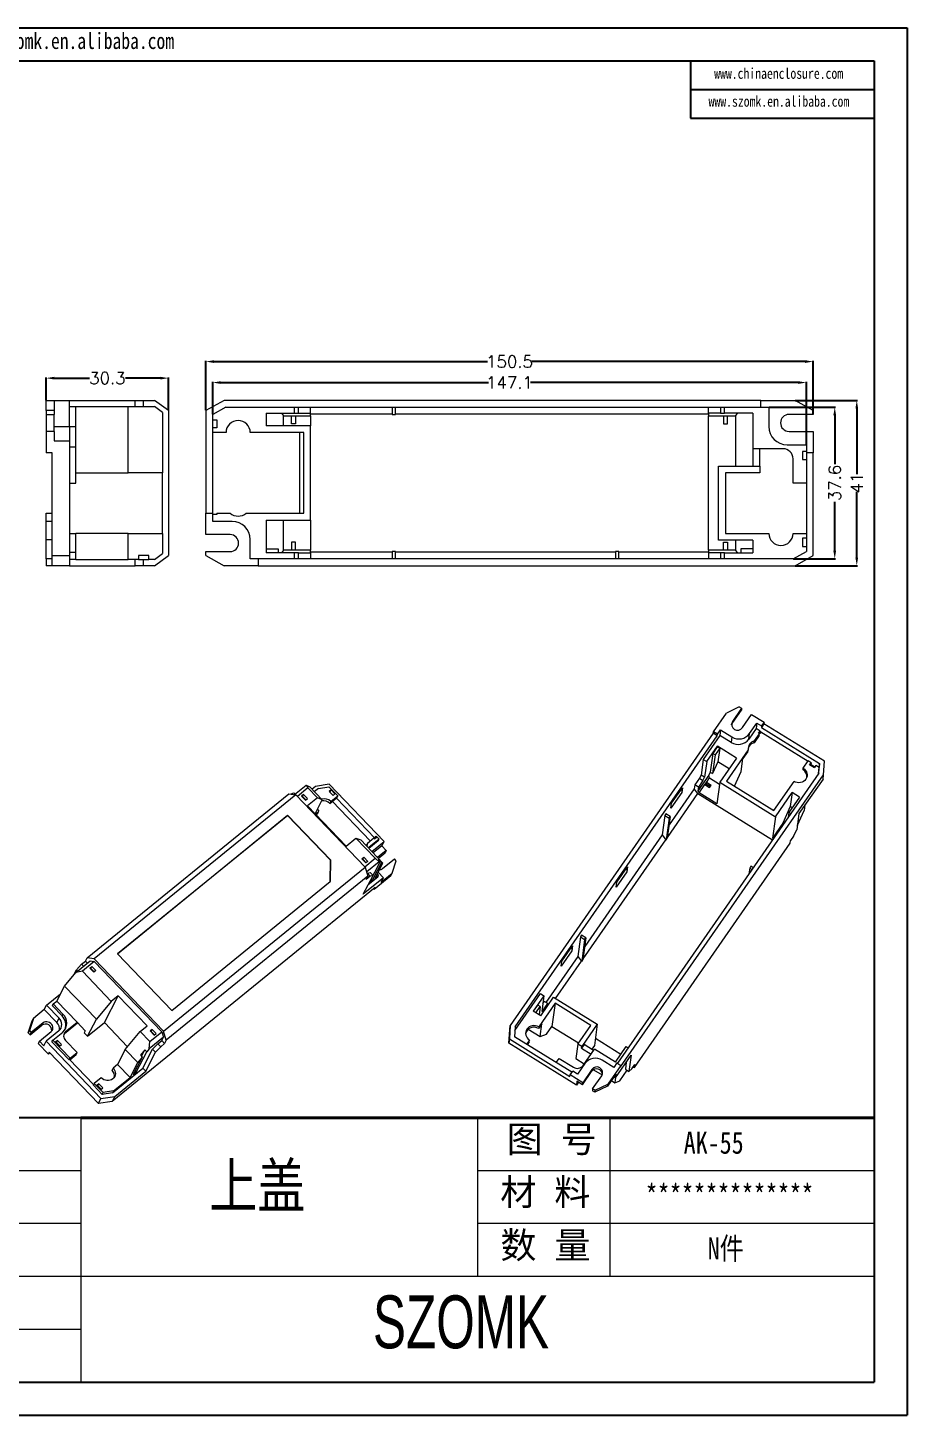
# Model space of a CAD drawing. Header units: inches. Extents: x 1287 to 2841, y 536 to 880.
# Drawn here: x 1556 to 1773.9, y 535.9 to 880 of the extents above; entities that cross this region are included whole.
import ezdxf

# ---------------------------------------------------------------- set-up
doc = ezdxf.new("R2010")
doc.units = ezdxf.units.IN
doc.layers.add('文字', color=81, linetype='Continuous')
doc.layers.add('粗实线', color=7, linetype='Continuous', lineweight=30)
doc.layers.add('细实线', color=3, linetype='Continuous', lineweight=9)
doc.styles.get("Standard").update_dxf_attribs({"font": 'txt', "bigfont": 'gbcbig.shx'})
doc.styles.add('宋体', font='', dxfattribs={"width": 0.8, "height": 3.5})
doc.styles.add('长仿宋', font='', dxfattribs={"width": 0.7, "height": 4})
doc.styles.get('宋体').set_extended_font_data('SimSun')
doc.styles.get('长仿宋').set_extended_font_data('SimSun')
doc.dimstyles.new('3', dxfattribs={"dimtxt": 3, "dimasz": 2, "dimexe": 0.18, "dimexo": 0.0625, "dimgap": 0.2, "dimtad": 0, "dimzin": 12, "dimdsep": 46, "dimtxsty": 'Standard', "dimcen": 1, "dimclrd": 3, "dimclre": 3, "dimadec": 0, "dimazin": 0, "dimtfac": 1, "dimtofl": 0, "dimtmove": 0, "dimatfit": 3, "dimfxl": 1, "dimtolj": 1, "dimtzin": 0, "dimarcsym": 0})

# ---------------------------------------------------------------- blocks, each defined once
blk = doc.blocks.new('*D135')
at = {"color": 3, "lineweight": -2}
for p, q in [((1560.58, 787.67), (1560.58, 793.3)), ((1562.58, 793.12), (1571.28, 793.12)), ((1588.88, 793.12), (1580.18, 793.12)), ((1590.88, 785.17), (1590.88, 793.3))]:
    blk.add_line(p, q, dxfattribs=at)
at = {"color": 3}
for points in [[(1562.58, 793.45), (1562.58, 792.78), (1560.58, 793.12)], [(1588.88, 793.45), (1588.88, 792.78), (1590.88, 793.12)]]:
    blk.add_solid(points, dxfattribs=at)
at = {"layer": 'Defpoints', "color": 0}
for p in [(1590.88, 793.12), (1560.58, 787.61), (1590.88, 785.11)]:
    blk.add_point(p, dxfattribs=at)
at = {"color": 0, "insert": (1575.73, 793.12), "char_height": 3, "attachment_point": 5}
blk.add_mtext('\\A1;30.3', dxfattribs=at)
blk = doc.blocks.new('*D150')
at = {"color": 3, "lineweight": -2}
for p, q in [((1600.13, 785.17), (1600.13, 797.4)), ((1602.13, 797.22), (1669.93, 797.22)), ((1748.63, 797.22), (1680.83, 797.22)), ((1750.63, 784.17), (1750.63, 797.4))]:
    blk.add_line(p, q, dxfattribs=at)
at = {"color": 3}
for points in [[(1602.13, 797.56), (1602.13, 796.89), (1600.13, 797.22)], [(1748.63, 797.56), (1748.63, 796.89), (1750.63, 797.22)]]:
    blk.add_solid(points, dxfattribs=at)
at = {"layer": 'Defpoints', "color": 0}
for p in [(1750.63, 797.22), (1600.13, 785.11), (1750.63, 784.11)]:
    blk.add_point(p, dxfattribs=at)
at = {"color": 0, "insert": (1675.38, 797.22), "char_height": 3, "attachment_point": 5}
blk.add_mtext('\\A1;150.5', dxfattribs=at)
blk = doc.blocks.new('*D151')
at = {"color": 3, "lineweight": -2}
for p, q in [((1601.83, 784.17), (1601.83, 792.2)), ((1603.83, 792.02), (1670.18, 792.02)), ((1746.93, 792.02), (1680.58, 792.02)), ((1748.93, 776.67), (1748.93, 792.2))]:
    blk.add_line(p, q, dxfattribs=at)
at = {"color": 3}
for points in [[(1603.83, 792.35), (1603.83, 791.68), (1601.83, 792.02)], [(1746.93, 792.35), (1746.93, 791.68), (1748.93, 792.02)]]:
    blk.add_solid(points, dxfattribs=at)
at = {"layer": 'Defpoints', "color": 0}
for p in [(1748.93, 792.02), (1601.83, 784.11), (1748.93, 776.61)]:
    blk.add_point(p, dxfattribs=at)
at = {"color": 0, "insert": (1675.38, 792.02), "char_height": 3, "attachment_point": 5}
blk.add_mtext('\\A1;147.1', dxfattribs=at)
blk = doc.blocks.new('*D152')
at = {"color": 3, "lineweight": -2}
for p, q in [((1739.69, 785.91), (1756.14, 785.91)), ((1755.96, 783.91), (1755.96, 771.81)), ((1755.96, 750.31), (1755.96, 762.41)), ((1745.75, 748.31), (1756.14, 748.31))]:
    blk.add_line(p, q, dxfattribs=at)
at = {"color": 3}
for points in [[(1755.62, 783.91), (1756.29, 783.91), (1755.96, 785.91)], [(1755.62, 750.31), (1756.29, 750.31), (1755.96, 748.31)]]:
    blk.add_solid(points, dxfattribs=at)
at = {"layer": 'Defpoints', "color": 0}
for p in [(1739.63, 785.91), (1755.96, 785.91), (1745.69, 748.31)]:
    blk.add_point(p, dxfattribs=at)
at = {"color": 0, "insert": (1755.96, 767.11), "char_height": 3, "attachment_point": 5, "rotation": 90}
blk.add_mtext('\\A1;37.6', dxfattribs=at)
blk = doc.blocks.new('*D153')
at = {"color": 3, "lineweight": -2}
for p, q in [((1746.19, 787.61), (1761.6, 787.61)), ((1761.42, 785.61), (1761.42, 769.31)), ((1761.42, 748.61), (1761.42, 764.91)), ((1746.19, 746.61), (1761.6, 746.61))]:
    blk.add_line(p, q, dxfattribs=at)
at = {"color": 3}
for points in [[(1761.08, 785.61), (1761.75, 785.61), (1761.42, 787.61)], [(1761.08, 748.61), (1761.75, 748.61), (1761.42, 746.61)]]:
    blk.add_solid(points, dxfattribs=at)
at = {"layer": 'Defpoints', "color": 0}
for p in [(1746.13, 787.61), (1761.42, 787.61), (1746.13, 746.61)]:
    blk.add_point(p, dxfattribs=at)
at = {"color": 0, "insert": (1761.42, 767.11), "char_height": 3, "attachment_point": 5, "rotation": 90}
blk.add_mtext('\\A1;41', dxfattribs=at)

msp = doc.modelspace()

# ---------------------------------------------------------------- linework, layer by layer
for p, q in [((1287.336, 879.999), (1773.922, 879.999)), ((1773.922, 879.999), (1773.922, 535.949)), ((1299.927, 871.807), (1765.73, 871.807)), ((1720.221, 871.807), (1720.221, 857.586)), ((1765.73, 871.807), (1765.73, 544.141)), ((1720.221, 864.697), (1765.73, 864.697)), ((1720.221, 857.586), (1765.73, 857.586)), ((1569.13, 609.674), (1470.83, 609.674)), ((1299.927, 544.141), (1765.73, 544.141)), ((1287.336, 535.949), (1773.922, 535.949))]:
    msp.add_line(p, q)
at = {"color": 7, "linetype": 'Continuous', "lineweight": 15}
for p, q in [((1560.576, 787.608), (1562.576, 787.608)), ((1560.576, 785.108), (1560.576, 787.608)), ((1562.576, 785.108), (1560.576, 785.108)), ((1560.576, 785.108), (1560.576, 784.108)), ((1562.576, 787.608), (1562.576, 785.108)), ((1562.576, 787.608), (1566.376, 787.608)), ((1562.576, 785.108), (1562.576, 784.108)), ((1566.376, 781.108), (1566.376, 787.608)), ((1566.376, 787.608), (1582.576, 787.608)), ((1566.376, 786.108), (1567.876, 786.108)), ((1567.876, 781.108), (1567.876, 786.108)), ((1567.876, 786.108), (1580.876, 786.108)), ((1580.876, 769.608), (1580.876, 786.108)), ((1580.876, 786.108), (1587.376, 786.108)), ((1582.576, 786.108), (1582.576, 787.608)), ((1582.576, 787.608), (1584.576, 787.608)), ((1584.576, 787.608), (1584.576, 786.108)), ((1584.576, 787.608), (1587.376, 787.608)), ((1590.876, 785.108), (1587.376, 787.608)), ((1589.376, 784.608), (1587.376, 786.108)), ((1589.376, 784.608), (1589.376, 769.608)), ((1590.876, 785.108), (1590.876, 749.108)), ((1604.631, 787.608), (1600.131, 785.108)), ((1600.131, 785.108), (1600.131, 759.608)), ((1605.071, 785.908), (1601.831, 784.108)), ((1737.631, 787.608), (1604.631, 787.608)), ((1605.071, 785.908), (1737.631, 785.908)), ((1622.081, 784.408), (1622.081, 785.908)), ((1623.085, 784.408), (1623.085, 785.908)), ((1626.081, 784.408), (1626.081, 785.908)), ((1646.331, 785.908), (1646.331, 784.108)), ((1647.131, 784.108), (1647.131, 785.908)), ((1724.681, 784.408), (1724.681, 785.908)), ((1727.676, 785.908), (1727.676, 784.408)), ((1728.681, 784.408), (1728.681, 785.908)), ((1737.631, 785.908), (1737.631, 787.608)), ((1737.631, 787.608), (1746.131, 787.608)), ((1737.631, 785.908), (1739.631, 785.908)), ((1739.631, 785.908), (1739.631, 781.108)), ((1750.631, 785.108), (1746.131, 787.608)), ((1750.631, 785.108), (1750.631, 784.108)), ((1560.576, 784.108), (1562.576, 784.108)), ((1560.576, 784.108), (1560.576, 779.908)), ((1562.576, 779.908), (1562.576, 784.108)), ((1562.576, 781.108), (1566.376, 781.108)), ((1566.376, 781.108), (1566.376, 777.608)), ((1566.376, 781.108), (1567.876, 781.108)), ((1567.876, 776.108), (1567.876, 781.108)), ((1601.831, 759.608), (1601.831, 784.108)), ((1601.831, 782.808), (1602.831, 782.808)), ((1602.831, 782.808), (1602.831, 780.808)), ((1615.081, 784.408), (1622.081, 784.408)), ((1615.081, 784.408), (1615.081, 781.308)), ((1626.081, 781.308), (1615.081, 781.308)), ((1618.843, 784.408), (1619.353, 783.758)), ((1619.353, 781.308), (1619.353, 783.758)), ((1619.353, 783.758), (1621.381, 783.758)), ((1621.381, 783.758), (1622.381, 783.758)), ((1621.381, 781.758), (1621.381, 783.758)), ((1622.381, 781.758), (1621.381, 781.758)), ((1622.081, 784.408), (1623.085, 784.408)), ((1622.381, 783.758), (1626.081, 783.758)), ((1622.381, 783.758), (1622.381, 781.758)), ((1623.085, 784.408), (1626.081, 784.408)), ((1626.081, 783.758), (1626.081, 784.408)), ((1626.081, 784.233), (1646.331, 784.233)), ((1626.081, 783.758), (1626.081, 781.308)), ((1626.081, 757.908), (1626.081, 781.308)), ((1646.331, 784.108), (1647.131, 784.108)), ((1647.131, 784.233), (1724.681, 784.233)), ((1727.676, 784.408), (1724.681, 784.408)), ((1724.681, 784.408), (1724.681, 783.758)), ((1724.681, 783.758), (1728.381, 783.758)), ((1724.681, 750.458), (1724.681, 783.758)), ((1727.676, 784.408), (1728.681, 784.408)), ((1728.381, 783.758), (1729.381, 783.758)), ((1728.381, 783.758), (1728.381, 781.758)), ((1728.381, 781.758), (1729.381, 781.758)), ((1735.681, 784.408), (1728.681, 784.408)), ((1729.381, 783.758), (1731.408, 783.758)), ((1729.381, 781.758), (1729.381, 783.758)), ((1731.408, 783.758), (1731.918, 784.408)), ((1731.408, 783.758), (1731.408, 771.308)), ((1735.681, 784.408), (1735.681, 775.608)), ((1750.631, 784.108), (1744.631, 784.108)), ((1562.576, 779.908), (1560.576, 779.908)), ((1560.576, 779.908), (1560.576, 774.608)), ((1562.576, 779.908), (1562.576, 777.608)), ((1562.576, 777.608), (1566.376, 777.608)), ((1566.376, 777.608), (1566.376, 749.108)), ((1602.831, 780.808), (1601.831, 780.808)), ((1605.131, 779.608), (1601.831, 779.608)), ((1624.381, 779.608), (1611.131, 779.608)), ((1623.381, 759.608), (1623.381, 779.608)), ((1624.381, 759.608), (1624.381, 779.608)), ((1744.631, 779.908), (1750.631, 779.908)), ((1750.631, 779.908), (1750.631, 774.608)), ((1562.076, 774.608), (1560.576, 774.608)), ((1562.076, 749.108), (1562.076, 774.608)), ((1566.376, 776.108), (1567.876, 776.108)), ((1567.876, 767.108), (1567.876, 776.108)), ((1743.131, 775.608), (1735.681, 775.608)), ((1735.681, 775.608), (1735.681, 771.308)), ((1737.381, 771.308), (1737.381, 775.608)), ((1744.131, 776.608), (1748.931, 776.608)), ((1748.931, 774.908), (1747.931, 774.908)), ((1747.931, 774.908), (1747.931, 772.908)), ((1748.931, 776.608), (1748.931, 774.608)), ((1750.631, 774.608), (1748.931, 774.608)), ((1748.931, 774.608), (1748.931, 750.108)), ((1750.631, 749.108), (1750.631, 774.608)), ((1727.181, 752.908), (1727.181, 771.308)), ((1727.181, 771.308), (1737.381, 771.308)), ((1737.381, 771.308), (1737.381, 769.608)), ((1745.631, 767.108), (1745.631, 773.108)), ((1747.931, 772.908), (1748.931, 772.908)), ((1567.876, 769.608), (1580.876, 769.608)), ((1589.376, 769.608), (1580.876, 769.608)), ((1589.376, 754.608), (1589.376, 769.608)), ((1737.381, 769.608), (1728.881, 769.608)), ((1728.881, 769.608), (1728.881, 754.608)), ((1566.376, 767.108), (1567.876, 767.108)), ((1748.931, 767.108), (1745.631, 767.108)), ((1560.576, 759.608), (1562.076, 759.608)), ((1560.576, 757.608), (1560.576, 759.608)), ((1562.076, 757.608), (1560.576, 757.608)), ((1560.576, 753.108), (1560.576, 757.608)), ((1600.131, 754.308), (1600.131, 759.608)), ((1600.131, 759.608), (1601.831, 759.608)), ((1601.831, 757.608), (1601.831, 759.608)), ((1602.831, 759.308), (1601.831, 759.308)), ((1606.631, 757.608), (1601.831, 757.608)), ((1602.831, 759.608), (1602.831, 759.308)), ((1602.831, 759.608), (1606.131, 759.608)), ((1610.131, 759.608), (1624.381, 759.608)), ((1615.081, 757.908), (1615.081, 749.808)), ((1615.081, 757.908), (1626.081, 757.908)), ((1619.353, 750.458), (1619.353, 757.908)), ((1626.081, 757.908), (1626.081, 750.458)), ((1566.376, 754.608), (1567.876, 754.608)), ((1567.876, 749.991), (1567.876, 754.608)), ((1580.876, 754.608), (1567.876, 754.608)), ((1580.876, 748.108), (1580.876, 754.608)), ((1580.876, 754.608), (1589.376, 754.608)), ((1589.376, 754.608), (1589.376, 749.608)), ((1606.131, 754.308), (1600.131, 754.308)), ((1728.881, 754.608), (1739.631, 754.608)), ((1745.631, 754.608), (1748.931, 754.608)), ((1560.576, 748.308), (1560.576, 753.108)), ((1600.131, 750.108), (1606.131, 750.108)), ((1600.131, 749.108), (1600.131, 750.108)), ((1611.131, 748.308), (1611.131, 753.108)), ((1615.081, 750.808), (1618.081, 750.808)), ((1618.081, 750.808), (1618.081, 749.808)), ((1619.353, 750.458), (1618.843, 749.808)), ((1621.381, 750.458), (1619.353, 750.458)), ((1622.381, 752.458), (1621.381, 752.458)), ((1621.381, 752.458), (1621.381, 750.458)), ((1622.381, 750.458), (1621.381, 750.458)), ((1622.381, 750.458), (1622.381, 752.458)), ((1626.081, 750.458), (1622.381, 750.458)), ((1626.081, 749.808), (1626.081, 750.458)), ((1646.331, 750.108), (1646.331, 748.308)), ((1647.131, 750.108), (1646.331, 750.108)), ((1647.131, 748.308), (1647.131, 750.108)), ((1702.431, 750.108), (1701.631, 750.108)), ((1701.631, 750.108), (1701.631, 748.308)), ((1702.431, 748.308), (1702.431, 750.108)), ((1728.381, 750.458), (1724.681, 750.458)), ((1724.681, 750.458), (1724.681, 749.808)), ((1735.681, 752.908), (1727.181, 752.908)), ((1728.381, 752.458), (1729.381, 752.458)), ((1728.381, 750.458), (1728.381, 752.458)), ((1729.381, 750.458), (1728.381, 750.458)), ((1729.381, 752.458), (1729.381, 750.458)), ((1731.408, 750.458), (1729.381, 750.458)), ((1731.408, 752.908), (1731.408, 750.458)), ((1731.918, 749.808), (1731.408, 750.458)), ((1732.681, 750.808), (1732.681, 749.808)), ((1735.681, 750.808), (1732.681, 750.808)), ((1735.681, 752.908), (1735.681, 749.808)), ((1745.69, 748.308), (1748.931, 750.108)), ((1747.931, 753.408), (1747.931, 751.408)), ((1748.931, 753.408), (1747.931, 753.408)), ((1747.931, 751.408), (1748.931, 751.408)), ((1560.576, 748.308), (1560.576, 746.608)), ((1562.076, 748.308), (1560.576, 748.308)), ((1562.076, 746.608), (1560.576, 746.608)), ((1562.076, 749.108), (1566.376, 749.108)), ((1562.076, 746.608), (1562.076, 749.108)), ((1566.376, 746.608), (1562.076, 746.608)), ((1566.376, 749.991), (1567.876, 749.991)), ((1566.376, 749.108), (1566.376, 746.608)), ((1567.876, 748.108), (1566.376, 748.108)), ((1566.376, 746.608), (1582.576, 746.608)), ((1567.876, 748.108), (1567.876, 749.991)), ((1567.876, 748.108), (1580.876, 748.108)), ((1583.426, 748.108), (1580.876, 748.108)), ((1582.576, 746.608), (1582.576, 748.108)), ((1584.576, 746.608), (1582.576, 746.608)), ((1585.976, 749.108), (1583.426, 749.108)), ((1583.426, 749.108), (1583.426, 748.108)), ((1583.426, 748.108), (1585.976, 748.108)), ((1584.576, 748.108), (1584.576, 746.608)), ((1587.376, 746.608), (1584.576, 746.608)), ((1585.976, 748.108), (1585.976, 749.108)), ((1587.376, 748.108), (1585.976, 748.108)), ((1587.376, 748.108), (1589.376, 749.608)), ((1587.376, 746.608), (1590.876, 749.108)), ((1600.131, 749.108), (1604.631, 746.608)), ((1613.131, 746.608), (1604.631, 746.608)), ((1613.131, 748.308), (1611.131, 748.308)), ((1613.131, 748.308), (1613.131, 746.608)), ((1745.69, 748.308), (1613.131, 748.308)), ((1613.131, 746.608), (1746.131, 746.608)), ((1622.081, 749.808), (1615.081, 749.808)), ((1622.081, 748.308), (1622.081, 749.808)), ((1623.085, 749.808), (1622.081, 749.808)), ((1623.085, 748.308), (1623.085, 749.808)), ((1623.085, 749.808), (1626.081, 749.808)), ((1646.331, 749.983), (1626.081, 749.983)), ((1626.081, 749.808), (1626.081, 748.308)), ((1701.631, 749.983), (1647.131, 749.983)), ((1724.681, 749.983), (1702.431, 749.983)), ((1724.681, 749.808), (1724.681, 748.308)), ((1727.676, 749.808), (1724.681, 749.808)), ((1727.676, 749.808), (1727.676, 748.308)), ((1728.681, 749.808), (1727.676, 749.808)), ((1728.681, 748.308), (1728.681, 749.808)), ((1728.681, 749.808), (1735.681, 749.808)), ((1746.131, 746.608), (1750.631, 749.108)), ((1725.917, 705.441), (1729.131, 710.071)), ((1732.303, 711.612), (1729.131, 710.071)), ((1730.556, 707.487), (1732.825, 710.756)), ((1732.891, 711.248), (1730.622, 707.98)), ((1732.303, 711.612), (1732.891, 711.248)), ((1732.891, 711.248), (1732.825, 710.756)), ((1733.093, 706.45), (1735.362, 709.719)), ((1735.362, 709.719), (1738.479, 707.789)), ((1725.867, 705.071), (1725.917, 705.441)), ((1726.917, 704.822), (1725.917, 705.441)), ((1726.917, 704.822), (1727.673, 705.911)), ((1727.673, 705.911), (1727.488, 704.532)), ((1727.673, 705.911), (1730.496, 704.163)), ((1730.622, 707.98), (1730.556, 707.487)), ((1736.474, 706.212), (1734.659, 703.597)), ((1734.844, 704.976), (1736.659, 707.591)), ((1736.659, 707.591), (1736.474, 706.212)), ((1737.474, 705.593), (1736.474, 706.212)), ((1736.659, 707.591), (1737.836, 706.863)), ((1737.096, 705.048), (1737.474, 705.593)), ((1737.474, 705.593), (1737.418, 705.174)), ((1737.644, 705.434), (1737.594, 705.065)), ((1737.644, 705.434), (1749.387, 698.164)), ((1737.7, 705.4), (1737.67, 705.174)), ((1738.429, 707.42), (1737.786, 706.493)), ((1737.836, 706.863), (1737.786, 706.493)), ((1737.786, 706.493), (1752.195, 697.572)), ((1738.479, 707.789), (1737.836, 706.863)), ((1738.429, 707.42), (1738.479, 707.789)), ((1753.426, 698.134), (1738.429, 707.42)), ((1725.867, 705.071), (1675.571, 632.618)), ((1676.738, 632.239), (1726.867, 704.452)), ((1727.488, 704.532), (1723.347, 698.567)), ((1726.867, 704.452), (1725.867, 705.071)), ((1726.867, 704.452), (1726.917, 704.822)), ((1730.311, 702.784), (1727.488, 704.532)), ((1730.496, 704.163), (1730.311, 702.784)), ((1734.659, 703.597), (1734.844, 704.976)), ((1737.216, 704.52), (1735.968, 702.723)), ((1735.968, 702.723), (1736.024, 703.141)), ((1737.272, 704.939), (1736.024, 703.141)), ((1737.272, 704.939), (1737.096, 705.048)), ((1737.216, 704.52), (1737.272, 704.939)), ((1737.26, 704.947), (1737.418, 705.174)), ((1737.418, 705.174), (1737.594, 705.065)), ((1737.67, 705.174), (1737.594, 705.065)), ((1723.347, 698.567), (1722.828, 694.702)), ((1723.347, 698.567), (1724.229, 698.021)), ((1724.229, 698.021), (1726.876, 701.834)), ((1725.725, 700.077), (1725.102, 695.438)), ((1726.313, 699.713), (1725.69, 695.074)), ((1726.86, 701.711), (1725.725, 700.077)), ((1726.313, 699.713), (1725.725, 700.077)), ((1727.448, 701.347), (1726.313, 699.713)), ((1726.876, 701.834), (1726.86, 701.711)), ((1726.86, 701.711), (1727.448, 701.347)), ((1731.64, 698.885), (1726.876, 701.834)), ((1727.448, 701.347), (1726.994, 697.964)), ((1731.64, 698.885), (1727.48, 692.892)), ((1734.512, 700.962), (1729.123, 693.199)), ((1732.797, 695.572), (1733.227, 698.773)), ((1734.456, 700.544), (1733.227, 698.773)), ((1734.456, 700.544), (1734.512, 700.962)), ((1752.029, 695.152), (1702.093, 623.218)), ((1724.229, 698.021), (1723.71, 694.155)), ((1725.102, 695.438), (1724.771, 694.703)), ((1725.102, 695.438), (1725.69, 695.074)), ((1726.994, 697.964), (1725.69, 695.074)), ((1729.796, 696.229), (1726.994, 697.964)), ((1731.159, 691.939), (1732.797, 695.572)), ((1748.109, 695.985), (1748.165, 696.403)), ((1748.165, 696.403), (1749.413, 698.201)), ((1750.119, 697.764), (1749.413, 698.201)), ((1749.741, 697.219), (1750.119, 697.764)), ((1750.917, 696.491), (1749.741, 697.219)), ((1749.905, 697.118), (1750.063, 697.346)), ((1750.119, 697.764), (1750.063, 697.346)), ((1750.063, 697.346), (1751.075, 696.719)), ((1751.295, 697.036), (1750.917, 696.491)), ((1752.06, 696.563), (1751.295, 697.036)), ((1751.955, 695.046), (1752.06, 696.563)), ((1752.029, 695.152), (1752.195, 697.572)), ((1752.195, 697.572), (1752.06, 696.563)), ((1753.195, 694.773), (1753.426, 698.134)), ((1622.117, 689.843), (1624.954, 692.151)), ((1624.954, 692.151), (1625.39, 691.51)), ((1624.954, 692.151), (1625.864, 691.806)), ((1625.864, 691.806), (1628.968, 688.567)), ((1627.286, 691.871), (1626.452, 691.192)), ((1630.684, 692.42), (1627.286, 691.871)), ((1628.034, 691.4), (1630.593, 691.813)), ((1630.593, 691.813), (1632.798, 689.512)), ((1644.294, 678.219), (1630.684, 692.42)), ((1702.899, 622.319), (1753.195, 694.773)), ((1715.55, 687.753), (1718.198, 691.566)), ((1718.198, 691.566), (1718.032, 690.335)), ((1721.282, 692.275), (1721.151, 691.301)), ((1722.415, 693.907), (1721.282, 692.275)), ((1722.164, 691.729), (1721.282, 692.275)), ((1724.771, 694.703), (1722.034, 690.76)), ((1722.164, 691.729), (1722.034, 690.76)), ((1723.297, 693.361), (1722.164, 691.729)), ((1722.388, 690.31), (1723.787, 692.326)), ((1722.828, 694.702), (1722.415, 693.907)), ((1722.415, 693.907), (1723.297, 693.361)), ((1723.71, 694.155), (1722.828, 694.702)), ((1723.297, 693.361), (1723.71, 694.155)), ((1723.787, 692.326), (1724.165, 692.871)), ((1723.787, 692.326), (1724.963, 691.598)), ((1724.109, 692.452), (1723.951, 692.224)), ((1724.165, 692.871), (1724.109, 692.452)), ((1725.121, 691.825), (1724.109, 692.452)), ((1724.165, 692.871), (1724.932, 693.975)), ((1725.341, 692.142), (1724.165, 692.871)), ((1724.932, 693.975), (1724.771, 694.703)), ((1724.932, 693.975), (1727.419, 692.435)), ((1724.963, 691.598), (1725.341, 692.142)), ((1727.48, 692.892), (1726.769, 687.598)), ((1727.48, 692.892), (1741.242, 684.372)), ((1729.123, 693.199), (1740.886, 685.917)), ((1740.886, 685.917), (1745.896, 693.135)), ((1753.053, 693.714), (1747.097, 685.134)), ((1753.053, 693.714), (1753.195, 694.773)), ((1570.752, 649.369), (1620.722, 690.037)), ((1622.434, 689.799), (1572.464, 649.13)), ((1620.722, 690.037), (1622.434, 689.799)), ((1621.287, 690.029), (1621.212, 689.969)), ((1621.287, 690.029), (1621.97, 690.252)), ((1621.365, 689.948), (1621.287, 690.029)), ((1621.97, 690.252), (1622.255, 689.955)), ((1639.626, 671.861), (1622.434, 689.799)), ((1625.39, 691.51), (1622.808, 689.409)), ((1624.326, 689.891), (1623.836, 689.492)), ((1623.836, 689.492), (1624.791, 688.495)), ((1624.074, 689.402), (1623.989, 689.332)), ((1624.074, 689.402), (1624.326, 689.891)), ((1624.877, 688.565), (1624.074, 689.402)), ((1625.281, 688.894), (1624.326, 689.891)), ((1624.791, 688.495), (1625.281, 688.894)), ((1627.778, 689.019), (1625.328, 687.025)), ((1627.778, 689.019), (1625.39, 691.51)), ((1628.034, 691.4), (1627.033, 690.586)), ((1627.179, 685.094), (1628.968, 688.567)), ((1628.968, 688.567), (1627.778, 689.019)), ((1631.172, 691.027), (1630.682, 690.628)), ((1630.682, 690.628), (1631.637, 689.632)), ((1630.832, 687.628), (1632.448, 688.944)), ((1631.084, 688.117), (1630.832, 687.628)), ((1630.92, 690.538), (1630.835, 690.469)), ((1630.92, 690.538), (1631.172, 691.027)), ((1631.084, 688.117), (1632.798, 689.512)), ((1632.127, 690.031), (1631.172, 691.027)), ((1640.87, 678.343), (1631.472, 688.149)), ((1631.637, 689.632), (1632.127, 690.031)), ((1632.478, 689.001), (1632.448, 688.944)), ((1632.478, 689.001), (1632.576, 689.081)), ((1642.029, 679.036), (1632.478, 689.001)), ((1632.798, 689.512), (1632.576, 689.081)), ((1714.5, 679.225), (1722.059, 690.114)), ((1721.151, 691.301), (1714.915, 682.318)), ((1718.032, 690.335), (1715.385, 686.522)), ((1717.952, 691.213), (1718.032, 690.335)), ((1722.059, 690.114), (1721.151, 691.301)), ((1722.034, 690.76), (1722.388, 690.31)), ((1722.059, 690.114), (1740.574, 678.651)), ((1726.769, 687.598), (1722.388, 690.31)), ((1741.242, 684.372), (1745.402, 690.364)), ((1747.226, 689.235), (1744.578, 685.422)), ((1745.402, 690.364), (1744.932, 686.858)), ((1747.226, 689.235), (1745.402, 690.364)), ((1620.426, 684.706), (1578.197, 650.337)), ((1620.397, 684.648), (1620.426, 684.706)), ((1631.028, 673.644), (1620.426, 684.706)), ((1634.879, 677.06), (1625.328, 687.025)), ((1627.262, 685.007), (1628.144, 685.725)), ((1627.415, 684.847), (1627.892, 685.236)), ((1627.892, 685.236), (1628.144, 685.725)), ((1713.841, 684.674), (1713.191, 679.834)), ((1714.143, 685.11), (1713.841, 684.674)), ((1713.841, 684.674), (1714.899, 684.019)), ((1715.202, 684.455), (1714.143, 685.11)), ((1715.385, 686.522), (1715.55, 687.753)), ((1744.932, 686.858), (1743.076, 682.742)), ((1744.578, 685.422), (1744.411, 684.179)), ((1744.578, 685.422), (1745.065, 685.121)), ((1745.382, 686.579), (1744.932, 686.858)), ((1747.097, 685.134), (1746.561, 681.144)), ((1746.721, 682.239), (1748.382, 685.922)), ((1748.559, 687.24), (1748.382, 685.922)), ((1620.397, 684.648), (1578.215, 650.318)), ((1630.998, 673.586), (1620.397, 684.648)), ((1714.899, 684.019), (1714.172, 678.601)), ((1715.202, 684.455), (1714.474, 679.037)), ((1714.899, 684.019), (1715.202, 684.455)), ((1741.242, 684.372), (1740.532, 679.077)), ((1743.076, 682.742), (1740.532, 679.077)), ((1743.076, 682.742), (1743.312, 682.596)), ((1746.705, 682.215), (1746.721, 682.239)), ((1634.879, 677.06), (1637.329, 679.053)), ((1642.104, 674.071), (1637.329, 679.053)), ((1637.329, 679.053), (1638.519, 678.602)), ((1638.519, 678.602), (1644.01, 672.872)), ((1641.761, 679.068), (1640.145, 677.753)), ((1642.843, 678.368), (1640.54, 676.493)), ((1643.065, 678.8), (1640.616, 676.806)), ((1641.256, 675.746), (1644.294, 678.219)), ((1641.761, 679.068), (1641.905, 678.919)), ((1641.905, 678.919), (1642.394, 679.318)), ((1642.029, 679.036), (1642.251, 679.467)), ((1642.349, 679.547), (1642.251, 679.467)), ((1642.394, 679.318), (1642.251, 679.467)), ((1642.349, 679.547), (1643.065, 678.8)), ((1642.843, 678.368), (1643.065, 678.8)), ((1643.731, 677.126), (1644.294, 678.219)), ((1693.587, 649.1), (1714.098, 678.647)), ((1713.191, 679.834), (1694.002, 652.192)), ((1706.317, 622.217), (1744.89, 677.783)), ((1713.191, 679.834), (1714.098, 678.647)), ((1714.098, 678.647), (1714.172, 678.601)), ((1714.172, 678.601), (1714.474, 679.037)), ((1740.768, 678.931), (1740.532, 679.077)), ((1744.89, 677.783), (1744.982, 678.473)), ((1745.738, 679.562), (1744.982, 678.473)), ((1745.738, 679.562), (1746.561, 681.144)), ((1639.893, 677.264), (1639.88, 677.182)), ((1640.145, 677.753), (1639.893, 677.264)), ((1640.616, 676.806), (1640.414, 676.625)), ((1643.731, 677.126), (1641.598, 675.389)), ((1644.83, 675.979), (1642.696, 674.243)), ((1642.876, 674.055), (1644.533, 675.404)), ((1644.83, 675.979), (1643.731, 677.126)), ((1644.83, 675.979), (1644.533, 675.404)), ((1589.655, 631.192), (1639.626, 671.861)), ((1630.924, 668.238), (1630.998, 673.586)), ((1631.028, 673.644), (1630.953, 668.262)), ((1630.998, 673.586), (1631.028, 673.644)), ((1638.783, 673.896), (1639.273, 674.295)), ((1639.738, 672.899), (1638.783, 673.896)), ((1638.936, 673.736), (1639.021, 673.805)), ((1639.021, 673.805), (1639.273, 674.295)), ((1639.021, 673.805), (1639.824, 672.969)), ((1639.273, 674.295), (1640.228, 673.298)), ((1639.522, 671.969), (1642.104, 674.071)), ((1639.626, 671.861), (1640.301, 669.608)), ((1640.228, 673.298), (1639.738, 672.899)), ((1643.1, 673.217), (1639.98, 670.678)), ((1640.689, 668.08), (1643.296, 673.143)), ((1643.653, 673.007), (1641.424, 668.678)), ((1642.084, 669.132), (1644.01, 672.872)), ((1642.104, 674.071), (1643.1, 673.217)), ((1643.176, 673.505), (1642.819, 673.641)), ((1643.296, 673.143), (1642.819, 673.641)), ((1643.176, 673.505), (1643.096, 673.351)), ((1643.296, 673.143), (1643.1, 673.217)), ((1643.176, 673.505), (1643.653, 673.007)), ((1644.01, 672.872), (1643.653, 673.007)), ((1643.896, 671.494), (1646.835, 673.887)), ((1646.302, 670.349), (1647.313, 673.388)), ((1647.313, 673.388), (1646.835, 673.887)), ((1701.936, 668.142), (1704.584, 671.955)), ((1704.338, 671.602), (1704.418, 670.724)), ((1704.584, 671.955), (1704.418, 670.724)), ((1734.896, 671.639), (1734.701, 670.191)), ((1735.198, 672.074), (1734.896, 671.639)), ((1734.896, 671.639), (1735.463, 671.288)), ((1735.765, 671.724), (1735.198, 672.074)), ((1640.301, 669.608), (1590.331, 628.94)), ((1591.663, 636.285), (1630.953, 668.262)), ((1639.149, 665.162), (1641.549, 669.822)), ((1644.171, 669.249), (1639.149, 665.162)), ((1639.886, 668.803), (1640.301, 669.608)), ((1640.866, 669.6), (1639.886, 668.803)), ((1640.15, 670.348), (1640.093, 670.302)), ((1640.15, 670.348), (1640.833, 670.57)), ((1640.866, 669.6), (1640.15, 670.348)), ((1642.72, 669.398), (1640.329, 667.452)), ((1641.424, 668.678), (1640.689, 668.08)), ((1640.833, 670.57), (1641.549, 669.822)), ((1641.549, 669.822), (1640.866, 669.6)), ((1641.146, 668.967), (1641.424, 668.678)), ((1641.842, 666.384), (1646.006, 669.773)), ((1642.942, 669.83), (1642.084, 669.132)), ((1642.618, 670.168), (1642.942, 669.83)), ((1642.72, 669.398), (1642.942, 669.83)), ((1642.853, 670.624), (1644.171, 669.249)), ((1643.608, 668.156), (1646.302, 670.349)), ((1643.608, 668.156), (1644.171, 669.249)), ((1646.006, 669.773), (1646.302, 670.349)), ((1704.418, 670.724), (1701.771, 666.91)), ((1701.771, 666.91), (1701.936, 668.142)), ((1642.064, 666.816), (1576.907, 613.787)), ((1641.707, 666.525), (1641.842, 666.384)), ((1642.064, 666.816), (1641.842, 666.384)), ((1692.928, 654.549), (1692.278, 649.709)), ((1693.231, 654.985), (1692.928, 654.549)), ((1692.928, 654.549), (1693.987, 653.894)), ((1694.289, 654.329), (1693.231, 654.985)), ((1693.987, 653.894), (1693.259, 648.476)), ((1694.289, 654.329), (1693.562, 648.912)), ((1693.987, 653.894), (1694.289, 654.329)), ((1578.197, 650.337), (1591.663, 636.285)), ((1690.804, 651.112), (1688.157, 647.299)), ((1688.323, 648.53), (1690.97, 652.344)), ((1690.724, 651.99), (1690.804, 651.112)), ((1690.97, 652.344), (1690.804, 651.112)), ((1567.952, 645.76), (1571.468, 648.622)), ((1568.081, 646.394), (1569.357, 647.766)), ((1569.357, 647.766), (1570.337, 648.564)), ((1569.357, 647.766), (1569.821, 647.282)), ((1572.48, 648.45), (1569.541, 646.057)), ((1570.337, 648.564), (1570.752, 649.369)), ((1570.801, 648.079), (1570.337, 648.564)), ((1572.464, 649.13), (1570.752, 649.369)), ((1571.417, 646.83), (1571.907, 647.229)), ((1572.372, 645.833), (1571.417, 646.83)), ((1571.468, 648.622), (1572.48, 648.45)), ((1571.655, 646.74), (1571.907, 647.229)), ((1571.907, 647.229), (1572.862, 646.232)), ((1572.464, 649.13), (1589.655, 631.192)), ((1589.194, 631.01), (1572.48, 648.45)), ((1692.278, 649.709), (1684.376, 638.326)), ((1686.805, 639.329), (1693.186, 648.521)), ((1688.157, 647.299), (1688.323, 648.53)), ((1692.278, 649.709), (1693.186, 648.521)), ((1693.186, 648.521), (1693.259, 648.476)), ((1693.259, 648.476), (1693.562, 648.912)), ((1565.116, 642.366), (1567.952, 645.76)), ((1567.438, 645.145), (1568.081, 646.394)), ((1569.541, 646.057), (1567.952, 645.76)), ((1568.365, 646.097), (1568.081, 646.394)), ((1569.541, 646.057), (1576.704, 638.583)), ((1571.655, 646.74), (1571.57, 646.67)), ((1571.655, 646.74), (1572.457, 645.903)), ((1571.691, 646.544), (1571.776, 646.613)), ((1572.862, 646.232), (1572.372, 645.833)), ((1560.659, 637.647), (1564.147, 640.485)), ((1563.19, 638.626), (1565.116, 642.366)), ((1572.995, 634.145), (1565.116, 642.366)), ((1574.982, 633.305), (1578.419, 639.979)), ((1578.419, 639.979), (1576.704, 638.583)), ((1585.582, 632.505), (1578.419, 639.979)), ((1676.675, 631.335), (1683.034, 640.495)), ((1683.917, 639.949), (1681.269, 636.136)), ((1683.034, 640.495), (1683.917, 639.949)), ((1683.917, 639.949), (1683.398, 636.084)), ((1560.096, 636.553), (1557.402, 634.361)), ((1560.096, 636.553), (1560.659, 637.647)), ((1563.2, 633.315), (1560.096, 636.553)), ((1563.763, 634.408), (1560.659, 637.647)), ((1562.11, 637.497), (1562.333, 637.929)), ((1564.498, 635.006), (1562.11, 637.497)), ((1562.333, 637.929), (1563.19, 638.626)), ((1564.72, 635.437), (1562.333, 637.929)), ((1563.19, 638.626), (1568.204, 633.395)), ((1576.704, 638.583), (1572.995, 634.145)), ((1681.318, 636.106), (1682.387, 637.647)), ((1681.906, 635.742), (1682.976, 637.283)), ((1682.976, 637.283), (1682.387, 637.647)), ((1686.664, 638.092), (1682.599, 632.236)), ((1682.976, 637.283), (1682.702, 635.249)), ((1683.093, 635.007), (1686.307, 639.638)), ((1683.744, 636.384), (1683.461, 636.559)), ((1683.667, 638.089), (1683.995, 638.562)), ((1683.744, 636.384), (1684.877, 638.016)), ((1684.877, 638.016), (1683.995, 638.562)), ((1684.877, 638.016), (1684.804, 637.473)), ((1686.664, 638.092), (1685.897, 632.379)), ((1686.307, 639.638), (1697.129, 632.938)), ((1695.486, 632.631), (1686.664, 638.092)), ((1556.095, 630.745), (1557.105, 633.785)), ((1557.402, 634.361), (1556.391, 631.321)), ((1559.808, 633.215), (1556.869, 630.822)), ((1557.105, 633.785), (1557.402, 634.361)), ((1559.512, 632.639), (1559.808, 633.215)), ((1563.2, 633.315), (1563.763, 634.408)), ((1564.498, 635.006), (1564.72, 635.437)), ((1565.135, 630.613), (1568.357, 633.235)), ((1565.387, 631.102), (1568.204, 633.395)), ((1570.258, 631.252), (1568.204, 633.395)), ((1570.817, 629.916), (1572.995, 634.145)), ((1570.817, 629.916), (1574.982, 633.305)), ((1574.982, 633.305), (1580.709, 627.329)), ((1683.093, 635.007), (1681.269, 636.136)), ((1683.398, 636.084), (1683.744, 636.384)), ((1556.391, 631.321), (1556.095, 630.745)), ((1556.095, 630.745), (1556.572, 630.247)), ((1556.391, 631.321), (1556.869, 630.822)), ((1556.572, 630.247), (1559.512, 632.639)), ((1556.572, 630.247), (1556.869, 630.822)), ((1558.874, 628.73), (1561.814, 631.122)), ((1563.72, 631.268), (1560.536, 628.677)), ((1562.209, 628.959), (1564.658, 630.952)), ((1565.135, 630.613), (1564.924, 630.4)), ((1565.387, 631.102), (1565.135, 630.613)), ((1570.258, 631.252), (1570.006, 630.763)), ((1570.006, 630.763), (1570.817, 629.916)), ((1580.158, 626.67), (1583.867, 631.109)), ((1583.867, 631.109), (1585.582, 632.505)), ((1583.867, 631.109), (1586.255, 628.618)), ((1589.614, 629.687), (1586.099, 626.826)), ((1586.255, 628.618), (1589.194, 631.01)), ((1586.854, 631.633), (1586.364, 631.234)), ((1586.364, 631.234), (1587.319, 630.237)), ((1586.602, 631.144), (1586.517, 631.074)), ((1586.556, 631.033), (1586.609, 631.136)), ((1586.602, 631.144), (1586.854, 631.633)), ((1587.404, 630.307), (1586.602, 631.144)), ((1587.809, 630.636), (1586.854, 631.633)), ((1587.319, 630.237), (1587.809, 630.636)), ((1589.194, 631.01), (1589.614, 629.687)), ((1589.2, 628.882), (1589.614, 629.687)), ((1590.331, 628.94), (1589.655, 631.192)), ((1675.198, 628.197), (1675.429, 631.559)), ((1675.571, 632.618), (1675.34, 629.256)), ((1675.429, 631.559), (1675.571, 632.618)), ((1676.738, 632.239), (1676.571, 629.818)), ((1690.835, 620.987), (1676.571, 629.818)), ((1680.009, 631.671), (1682.963, 629.842)), ((1683.393, 633.043), (1682.542, 631.818)), ((1682.599, 632.236), (1682.542, 631.818)), ((1682.963, 629.842), (1683.393, 633.043)), ((1682.963, 629.842), (1684.573, 630.472)), ((1684.573, 630.472), (1685.897, 632.379)), ((1685.897, 632.379), (1692.481, 628.302)), ((1692.272, 628), (1695.486, 632.631)), ((1697.129, 632.938), (1693.271, 627.381)), ((1697.129, 632.938), (1696.418, 627.643)), ((1558.874, 628.73), (1558.578, 628.154)), ((1558.578, 628.154), (1561.109, 625.513)), ((1558.874, 628.73), (1559.973, 627.584)), ((1559.973, 627.584), (1560.536, 628.677)), ((1560.536, 628.677), (1574.145, 614.476)), ((1561.987, 628.527), (1562.209, 628.959)), ((1566.285, 624.043), (1561.987, 628.527)), ((1566.507, 624.474), (1562.209, 628.959)), ((1563.37, 628.839), (1562.88, 628.441)), ((1562.88, 628.441), (1563.835, 627.444)), ((1563.033, 628.281), (1563.118, 628.35)), ((1563.118, 628.35), (1563.37, 628.839)), ((1563.118, 628.35), (1563.92, 627.513)), ((1564.325, 627.843), (1563.37, 628.839)), ((1563.835, 627.444), (1564.325, 627.843)), ((1568.221, 625.87), (1565.356, 628.86)), ((1580.158, 626.67), (1578.232, 622.931)), ((1583.262, 623.432), (1580.158, 626.67)), ((1585.01, 626.593), (1583.898, 625.261)), ((1584.175, 624.972), (1585.01, 626.593)), ((1584.544, 622.051), (1586.944, 626.712)), ((1585.488, 626.095), (1585.01, 626.593)), ((1586.099, 626.826), (1585.488, 626.095)), ((1586.099, 626.826), (1586.255, 628.618)), ((1586.944, 626.712), (1588.22, 628.084)), ((1587.66, 625.964), (1586.944, 626.712)), ((1588.936, 627.337), (1587.66, 625.964)), ((1588.22, 628.084), (1589.2, 628.882)), ((1588.22, 628.084), (1588.936, 627.337)), ((1588.936, 627.337), (1589.916, 628.134)), ((1589.2, 628.882), (1589.916, 628.134)), ((1590.331, 628.94), (1589.916, 628.134)), ((1675.34, 629.256), (1675.198, 628.197)), ((1691.959, 617.82), (1675.198, 628.197)), ((1675.34, 629.256), (1690.337, 619.971)), ((1680.33, 628.968), (1679.613, 627.935)), ((1680.273, 628.549), (1679.777, 627.833)), ((1680.273, 628.549), (1680.33, 628.968)), ((1692.272, 628), (1691.785, 624.38)), ((1693.271, 627.381), (1692.272, 628)), ((1693.858, 627.888), (1693.215, 626.962)), ((1693.215, 626.962), (1693.271, 627.381)), ((1693.215, 626.962), (1695.58, 625.498)), ((1693.626, 622.683), (1696.443, 626.741)), ((1696.223, 626.424), (1693.858, 627.888)), ((1696.418, 627.643), (1695.768, 626.706)), ((1701.619, 623.537), (1696.443, 626.741)), ((1696.659, 629.441), (1702.994, 625.518)), ((1701.619, 623.537), (1704.266, 627.35)), ((1704.266, 627.35), (1704.753, 627.049)), ((1561.331, 625.945), (1561.109, 625.513)), ((1561.109, 625.513), (1561.466, 625.804)), ((1573.508, 613.239), (1561.331, 625.945)), ((1566.285, 624.043), (1566.507, 624.474)), ((1566.383, 624.123), (1566.285, 624.043)), ((1572.315, 617.933), (1566.383, 624.123)), ((1566.401, 624.104), (1567.97, 625.381)), ((1566.507, 624.474), (1568.221, 625.87)), ((1567.97, 625.381), (1568.221, 625.87)), ((1578.232, 622.931), (1577.13, 622.034)), ((1578.232, 622.931), (1581.336, 619.692)), ((1581.336, 619.692), (1583.262, 623.432)), ((1584.375, 624.763), (1582.145, 620.434)), ((1582.88, 621.032), (1585.488, 626.095)), ((1584.375, 624.763), (1583.262, 623.432)), ((1583.898, 625.261), (1584.375, 624.763)), ((1585.26, 621.304), (1587.66, 625.964)), ((1686.964, 623.383), (1687.681, 624.416)), ((1687.681, 624.416), (1691.21, 622.231)), ((1691.785, 624.38), (1693.897, 623.073)), ((1694.021, 623.153), (1692.206, 620.538)), ((1701.192, 622.218), (1698.369, 623.966)), ((1701.949, 623.308), (1701.192, 622.218)), ((1701.622, 619.626), (1705.498, 625.21)), ((1701.949, 623.308), (1702.948, 622.689)), ((1704.314, 623.503), (1704.081, 621.767)), ((1705.498, 625.21), (1704.963, 621.22)), ((1705.653, 621.817), (1706.409, 622.907)), ((1706.409, 622.907), (1706.317, 622.217)), ((1574.191, 619.641), (1572.476, 618.246)), ((1576.878, 621.545), (1577.13, 622.034)), ((1577.018, 615.927), (1584.544, 622.051)), ((1577.24, 616.358), (1581.336, 619.692)), ((1577.544, 615.024), (1585.26, 621.304)), ((1582.145, 620.434), (1582.88, 621.032)), ((1582.603, 621.322), (1582.88, 621.032)), ((1584.544, 622.051), (1585.26, 621.304)), ((1690.337, 619.971), (1690.387, 620.34)), ((1690.387, 620.34), (1691.03, 621.267)), ((1693.504, 618.411), (1690.387, 620.34)), ((1692.206, 620.538), (1691.03, 621.267)), ((1693.438, 617.918), (1695.707, 621.187)), ((1695.773, 621.679), (1693.504, 618.411)), ((1695.773, 621.679), (1695.707, 621.187)), ((1695.974, 616.881), (1698.243, 620.15)), ((1696.222, 621.633), (1698.343, 620.32)), ((1701.748, 620.562), (1699.668, 617.566)), ((1702.948, 622.689), (1699.734, 618.058)), ((1701.256, 619.853), (1701.622, 619.626)), ((1701.667, 619.69), (1701.49, 618.372)), ((1701.748, 620.562), (1701.622, 619.626)), ((1702.721, 618.854), (1704.543, 621.48)), ((1702.899, 622.319), (1702.948, 622.689)), ((1704.081, 621.767), (1704.963, 621.22)), ((1704.963, 621.22), (1705.653, 621.817)), ((1705.939, 622.229), (1706.317, 622.217)), ((1572.254, 617.814), (1572.476, 618.246)), ((1574.459, 615.514), (1572.254, 617.814)), ((1574.681, 615.945), (1572.476, 618.246)), ((1573.637, 618.126), (1573.147, 617.728)), ((1573.147, 617.728), (1574.102, 616.731)), ((1573.3, 617.568), (1573.385, 617.637)), ((1573.385, 617.637), (1573.637, 618.126)), ((1573.385, 617.637), (1574.187, 616.8)), ((1574.592, 617.13), (1573.637, 618.126)), ((1574.102, 616.731), (1574.592, 617.13)), ((1574.459, 615.514), (1574.681, 615.945)), ((1577.018, 615.927), (1574.459, 615.514)), ((1577.24, 616.358), (1574.681, 615.945)), ((1577.24, 616.358), (1577.018, 615.927)), ((1692.085, 618.756), (1691.959, 617.82)), ((1692.451, 618.529), (1691.959, 617.82)), ((1693.438, 617.918), (1692.085, 618.756)), ((1693.438, 617.918), (1693.504, 618.411)), ((1695.974, 616.881), (1695.908, 616.389)), ((1696.496, 616.025), (1695.908, 616.389)), ((1696.562, 616.517), (1695.974, 616.881)), ((1699.668, 617.566), (1696.496, 616.025)), ((1696.496, 616.025), (1696.562, 616.517)), ((1696.562, 616.517), (1699.734, 618.058)), ((1699.734, 618.058), (1699.668, 617.566)), ((1700.607, 618.918), (1701.49, 618.372)), ((1701.49, 618.372), (1702.721, 618.854)), ((1573.508, 613.239), (1574.145, 614.476)), ((1576.907, 613.787), (1573.508, 613.239)), ((1574.145, 614.476), (1577.544, 615.024)), ((1577.544, 615.024), (1576.907, 613.787))]:
    msp.add_line(p, q, dxfattribs=at)
at = {"color": 8, "linetype": 'Continuous', "lineweight": 15}
for p, q in [((1560.576, 753.108), (1562.076, 753.108)), ((1640.484, 676.551), (1640.616, 676.806))]:
    msp.add_line(p, q, dxfattribs=at)
at = {"color": 7, "linetype": 'Continuous', "lineweight": 15, "flags": 128}
for points in [[(1730.391, 707.161), (1730.402, 707.191), (1730.556, 707.487)], [(1748.165, 696.403), (1748.488, 696.159), (1748.754, 695.861), (1748.954, 695.521), (1749.081, 695.152), (1749.128, 694.769), (1749.095, 694.385), (1748.983, 694.017), (1748.795, 693.677), (1748.54, 693.379), (1748.227, 693.135), (1747.867, 692.953), (1747.476, 692.841), (1747.068, 692.803), (1746.658, 692.841), (1746.262, 692.953), (1745.896, 693.135)], [(1627.773, 686.247), (1627.893, 686.039), (1628.144, 685.725)], [(1640.145, 677.753), (1640.068, 677.425), (1639.935, 677.124)], [(1561.814, 631.122), (1562.031, 631.353), (1562.177, 631.631), (1562.244, 631.94), (1562.227, 632.263), (1562.128, 632.58), (1561.953, 632.873), (1561.711, 633.126), (1561.417, 633.322), (1561.088, 633.452), (1560.742, 633.507), (1560.401, 633.484), (1560.083, 633.385), (1559.808, 633.215)], [(1682.599, 632.236), (1682.233, 632.418), (1681.837, 632.53), (1681.427, 632.568), (1681.019, 632.53), (1680.627, 632.418), (1680.268, 632.237), (1679.955, 631.992), (1679.7, 631.694), (1679.512, 631.355), (1679.4, 630.986), (1679.367, 630.602), (1679.414, 630.219), (1679.541, 629.85), (1679.741, 629.51), (1680.007, 629.212), (1680.33, 628.968)], [(1577.13, 622.034), (1577.381, 621.719), (1577.567, 621.371), (1577.678, 621.002), (1577.713, 620.626), (1577.668, 620.259), (1577.546, 619.914), (1577.352, 619.605), (1577.093, 619.343), (1576.779, 619.138), (1576.422, 618.999), (1576.035, 618.93), (1575.634, 618.935), (1575.234, 619.012), (1574.851, 619.16), (1574.498, 619.373), (1574.191, 619.641)]]:
    msp.add_lwpolyline(points, dxfattribs=at)
at = {"color": 7, "linetype": 'Continuous', "lineweight": 15}
for centre, radius, start, end in [((1608.131, 779.608), 3, 0, 180), ((1744.131, 781.108), 4.5, 180, 270), ((1744.631, 782.008), 2.1, 90, 270), ((1743.131, 773.108), 2.5, 0, 90), ((1608.131, 762.115), 3.207, 231.41991, 308.58009), ((1606.631, 753.108), 4.5, 0, 90), ((1606.131, 752.208), 2.1, 270, 90), ((1742.631, 754.608), 3, 180, 0), ((1731.884, 707.258), 1.454, 150.22869, 326.24598), ((1732.05, 705.519), 3.241, 237.55506, 323.6218), ((1732.235, 706.899), 3.241, 237.55506, 323.6218), ((1736.527, 700.707), 2.092, 105.49624, 165.60307), ((1736.566, 701.151), 2.063, 105.21896, 185.24536), ((1747.104, 694.293), 1.968, 359.68116, 59.29092), ((1629.433, 686.577), 2.258, 43.01415, 106.30753), ((1629.163, 686.043), 2.301, 43.51222, 98.01863), ((1643.056, 672.553), 1.351, 274.07488, 308.41102), ((1561.578, 631.688), 2.297, 352.54807, 45.08587), ((1562.332, 632.857), 2.11, 311.14142, 47.27933), ((1562.306, 632.736), 3.155, 339.49094, 46.00486), ((1562.669, 633.223), 3.018, 311.22113, 47.19963), ((1560.422, 631.422), 1.519, 352.67355, 126.78443), ((1566.379, 629.967), 1.507, 131.14142, 227.27933), ((1681.383, 630.059), 2.107, 56.59843, 163.12331), ((1696.63, 621.231), 3.241, 57.55506, 143.6218), ((1575.541, 620.174), 1.915, 343.88009, 45.72031), ((1692.176, 623.753), 1.802, 237.59844, 323.57842), ((1696.923, 620.32), 1.493, 5.99212, 144.52086), ((1696.981, 620.872), 1.454, 330.22869, 146.24598)]:
    msp.add_arc(centre, radius, start, end, dxfattribs=at)
at = {"layer": '粗实线', "color": 7, "lineweight": 40}
msp.add_line((1765.73, 609.674), (1569.13, 609.674), dxfattribs=at)
at = {"layer": '细实线', "color": 7}
for p, q in [((1569.13, 609.674), (1569.13, 544.141)), ((1667.43, 609.674), (1667.43, 570.354)), ((1700.197, 609.674), (1700.197, 570.63)), ((1569.13, 596.567), (1470.83, 596.567)), ((1765.73, 596.567), (1667.43, 596.567)), ((1569.13, 583.461), (1470.83, 583.461)), ((1765.73, 583.461), (1667.43, 583.461)), ((1765.73, 570.354), (1470.83, 570.354)), ((1569.13, 557.247), (1470.83, 557.247))]:
    msp.add_line(p, q, dxfattribs=at)

# ---------------------------------------------------------------- texts
at = {"layer": '文字', "color": 0, "attachment_point": 1, "style": '宋体'}
for s, insert, char_height, width in [('www.szomk.en.alibaba.com', (1539.949, 878.744), 4.00482, 70.36076), ('www.chinaenclosure.com', (1726.084, 870.006), 2.66988, 46.90717), ('www.szomk.en.alibaba.com', (1724.688, 863.092), 2.66988, 46.90717), ('{\\H1.111x;AK-55}', (1718.535, 606.25), 4.915, 56.82292), ('上盖', (1600.946, 598.359), 10.9222, 139.63669), ('{\\H1.111x;**************}', (1709.081, 593.144), 4.915, 56.82292), ('{\\H1.111x;N件}', (1724.48, 580.037), 4.915, 56.82292)]:
    msp.add_mtext(s, dxfattribs=dict(at, insert=insert, char_height=char_height, width=width))
at = {"layer": '粗实线', "insert": (1641.536, 565.661), "char_height": 13.10667, "width": 146.97831, "attachment_point": 1, "style": '长仿宋'}
msp.add_mtext('{\\fSTXinwei|b0|i0|c134|p2;SZOMK}', dxfattribs=at)
at = {"layer": '细实线', "color": 7, "char_height": 6.55333, "attachment_point": 1}
for s, insert, width in [('{\\fSimSun|b0|i0|c134|p54;图 号}', (1674.636, 607.684), 32.76667), ('{\\fSimSun|b0|i0|c134|p54;材 料   }', (1673.082, 594.578), 32.76667), ('{\\fSimSun|b0|i0|c134|p54;数 量}', (1673.114, 581.407), 29.60879)]:
    msp.add_mtext(s, dxfattribs=dict(at, insert=insert, width=width))

# ---------------------------------------------------------------- dimensions: what is measured, and where the dimension line sits
for base, p1, p2, picture, middle in [((1750.631, 797.224), (1600.131, 785.108), (1750.631, 784.108), '*D150', (1675.381, 797.224)), ((1748.931, 792.017), (1601.831, 784.108), (1748.931, 776.608), '*D151', (1675.381, 792.017))]:
    dim = msp.add_linear_dim(base=base, p1=p1, p2=p2, dimstyle='3')
    dim.commit()
    dim.dimension.update_dxf_attribs({"geometry": picture, "text_midpoint": middle, "dimtype": 160})
dim = msp.add_linear_dim(base=(1590.876, 793.116), p1=(1560.576, 787.608), p2=(1590.876, 785.108), dimstyle='3')
dim.commit()
dim.dimension.update_dxf_attribs({"geometry": '*D135', "text_midpoint": (1575.726, 793.116)})
for base, p1, p2, picture, middle in [((1755.958, 785.908), (1745.69, 748.308), (1739.631, 785.908), '*D152', (1755.958, 767.108)), ((1761.416, 787.608), (1746.131, 746.608), (1746.131, 787.608), '*D153', (1761.416, 767.108))]:
    dim = msp.add_linear_dim(base=base, p1=p1, p2=p2, angle=90, dimstyle='3')
    dim.commit()
    dim.dimension.update_dxf_attribs({"geometry": picture, "text_midpoint": middle})

doc.saveas('drawing.dxf')
